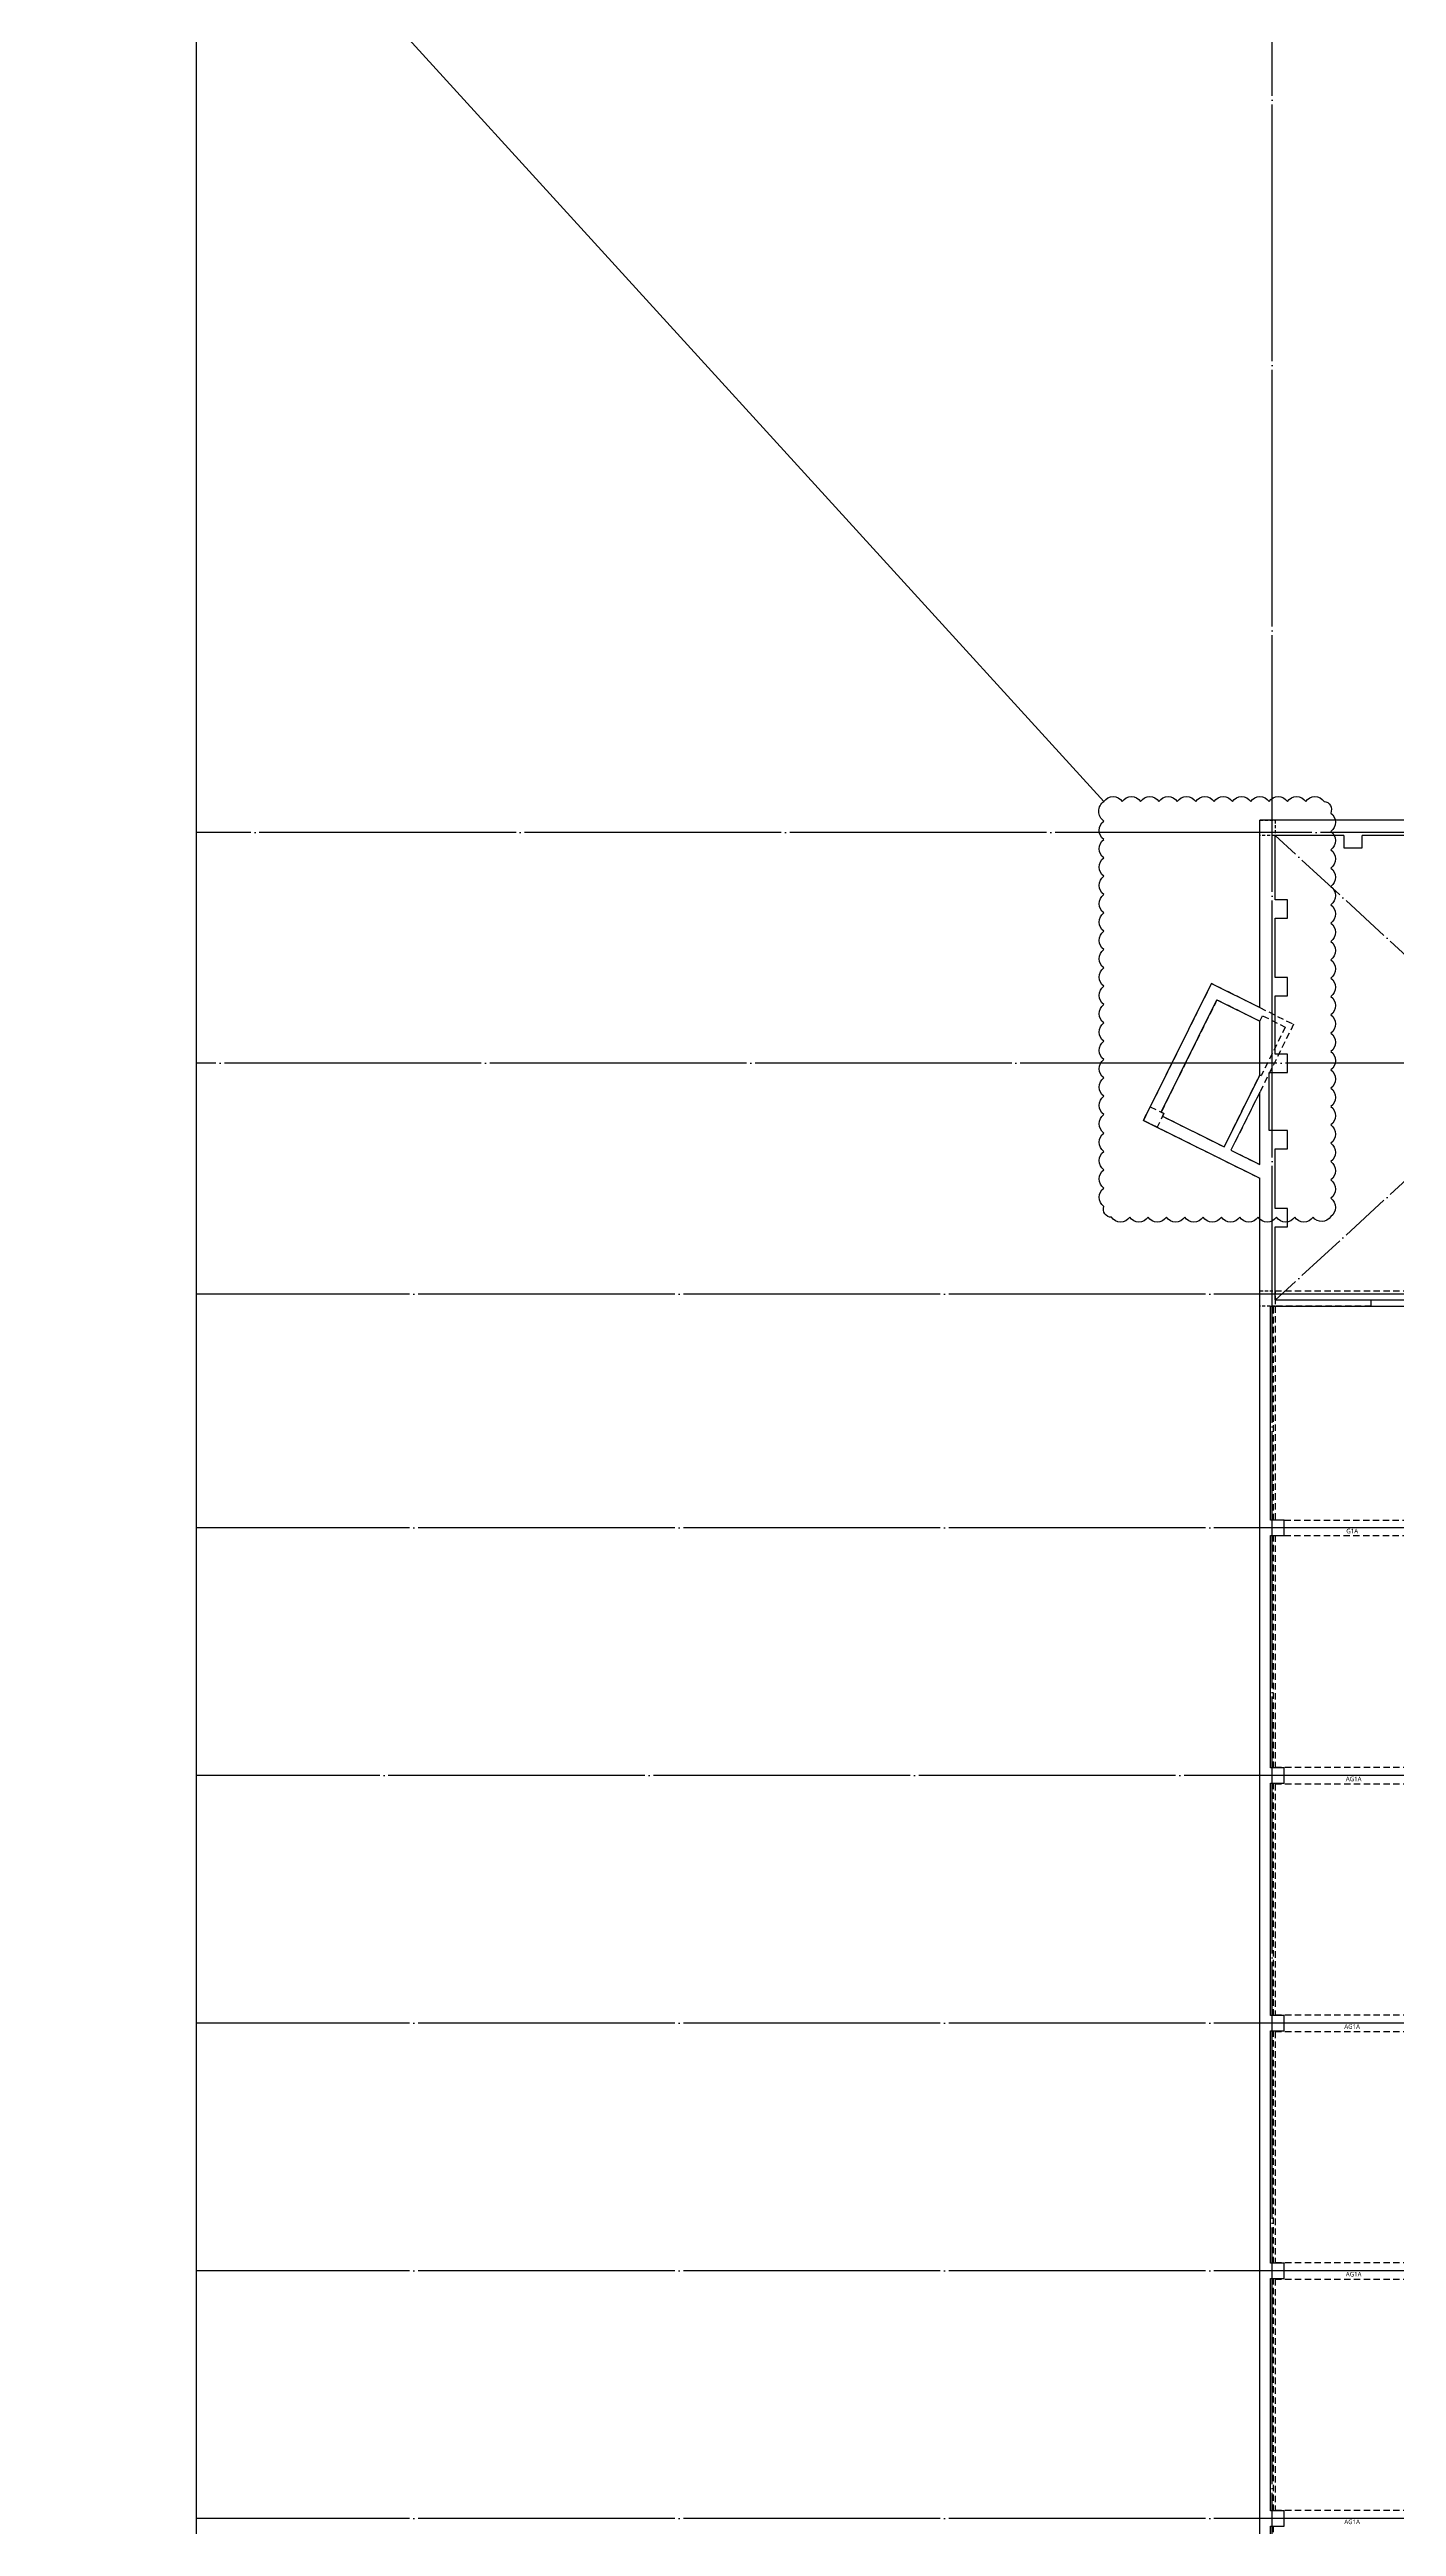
# Model space of a CAD drawing. Header units: millimetres. Extents: x 327808 to 2562540, y -728300 to 402793.
# Drawn here: x 1800244 to 1844320, y -585813 to -504792 of the extents above; entities that cross this region are included whole.
import ezdxf
from ezdxf.enums import TextEntityAlignment as Align
from ezdxf.xclip import XClip

# ---------------------------------------------------------------- set-up
doc = ezdxf.new("R2010")
doc.units = ezdxf.units.MM
doc.header["$LTSCALE"] = 140
doc.header["$XCLIPFRAME"] = 0
for name, pattern in [('XS-지하주차장$0$CEN', [62, 60, -1, 0, -1]), ('XS-지하주차장$0$DDOT', [14, 12, -1, 0, -1]), ('XS-지하주차장$0$HID', [2.3, 1.5, -0.8])]:
    doc.linetypes.add(name, pattern=pattern)
for name, color, linetype, plot in [('XS-지하주차장$0$220126', 20, 'Continuous', False), ('XS-지하주차장$0$DEF', 181, 'XS-지하주차장$0$HID', False), ('XS-지하주차장$0$DEFPOINT', 144, 'Continuous', False), ('XS-지하주차장$0$G-TEXT', 3, 'Continuous', False)]:
    doc.layers.add(name, color=color, linetype=linetype, plot=plot)
for name, color, linetype in [('XS-지하주차장$0$C3', 145, 'Continuous'), ('XS-지하주차장$0$CEN-P', 14, 'XS-지하주차장$0$CEN'), ('XS-지하주차장$0$COL', 2, 'Continuous'), ('XS-지하주차장$0$G', 4, 'XS-지하주차장$0$HID'), ('XS-지하주차장$0$OPEN', 9, 'XS-지하주차장$0$DDOT'), ('XS-지하주차장$0$W1', 2, 'Continuous'), ('XS-지하주차장$0$W1-H', 11, 'XS-지하주차장$0$HID'), ('XS-지하주차장$0$WG', 6, 'XS-지하주차장$0$HID')]:
    doc.layers.add(name, color=color, linetype=linetype)
doc.styles.add('XS-지하주차장$0$맑은 고딕', font='malgun.ttf')

# ---------------------------------------------------------------- blocks, each defined once
blk = doc.blocks.new('XS-지하주차장$0$B2-W')
at = {"layer": 'XS-지하주차장$0$W1-H'}
for p, q in [((42900, 129110), (-700, 129110)), ((-700, 122980), (-700, 129110)), ((2050, 128610), (-200, 128610)), ((-200, 126510), (-200, 128610)), ((2050, 128610), (2050, 128210)), ((2050, 128210), (2650, 128210)), ((4700, 128610), (2650, 128610)), ((2650, 128210), (2650, 128610)), ((200, 126510), (-200, 126510)), ((200, 125910), (200, 126510)), ((-200, 123960), (-200, 125910)), ((-200, 125910), (200, 125910)), ((200, 123960), (-200, 123960)), ((-200, 121460), (-200, 123360)), ((-200, 123360), (200, 123360)), ((200, 123360), (200, 123960)), ((-700, 120778), (-700, 122533)), ((-1869, 118424), (-700, 120778)), ((-400, 118960), (-400, 120860)), ((-400, 120860), (200, 120860)), ((200, 121460), (-200, 121460)), ((200, 120860), (200, 121460)), ((-700, 120216), (-1646, 118313)), ((-700, 117843), (-700, 120216)), ((-3840, 119515), (-3930, 119559)), ((-3884, 119425), (-3840, 119515)), ((200, 118960), (-400, 118960)), ((-200, 116410), (-200, 118360)), ((-200, 118360), (200, 118360)), ((200, 118360), (200, 118960)), ((-700, 59860), (-700, 117397)), ((200, 116410), (-200, 116410)), ((200, 115810), (200, 116410)), ((-200, 113410), (-200, 115810)), ((-200, 115810), (200, 115810)), ((-250, 106210), (-250, 113210)), ((2940, 113210), (-250, 113210)), ((2940, 113410), (-200, 113410)), ((2940, 113210), (2940, 113410)), ((100, 106210), (-250, 106210)), ((100, 105710), (100, 106210)), ((-250, 98110), (-250, 105710)), ((-250, 105710), (100, 105710)), ((100, 98110), (-250, 98110)), ((100, 97610), (100, 98110)), ((-250, 90010), (-250, 97610)), ((-250, 97610), (100, 97610)), ((100, 90010), (-250, 90010)), ((100, 89510), (100, 90010)), ((-250, 81910), (-250, 89510)), ((-250, 89510), (100, 89510)), ((100, 81910), (-250, 81910)), ((100, 81410), (100, 81910)), ((-250, 73810), (-250, 81410)), ((-250, 81410), (100, 81410)), ((100, 73810), (-250, 73810)), ((100, 73310), (100, 73810)), ((-250, 65710), (-250, 73310)), ((-250, 73310), (100, 73310))]:
    blk.add_line(p, q, dxfattribs=at)
for points in [[(-700, 122980), (-2286, 123767), (-4510, 119290), (-700, 117397)], [(-700, 122533), (-2105, 123231), (-3930, 119559)], [(-3884, 119425), (-1869, 118424)], [(-1646, 118313), (-700, 117843)]]:
    blk.add_lwpolyline(points, dxfattribs=at)
blk = doc.blocks.new('XS-지하주차장')
at = {"layer": 'XS-지하주차장$0$220126'}
blk.add_line((533709, 198916), (407926, 336835), dxfattribs=at)
blk.add_lwpolyline([(533709, 198916, -0.520567), (534309, 198916, -0.520567), (534909, 198916, -0.520567), (535509, 198916, -0.520567), (536109, 198916, -0.520567), (536709, 198916, -0.520567), (537309, 198916, -0.520567), (537909, 198916, -0.520567), (538509, 198916, -0.520567), (539109, 198916, -0.520567), (539709, 198916, -0.520567), (540309, 198916, -0.520567), (540909, 198916, -0.520567), (541127, 198534, -0.520567), (541127, 197934, -0.520567), (541127, 197334, -0.520567), (541127, 196734, -0.520567), (541127, 196134, -0.520567), (541127, 195534, -0.520567), (541127, 194934, -0.520567), (541127, 194334, -0.520567), (541127, 193734, -0.520567), (541127, 193134, -0.520567), (541127, 192534, -0.520567), (541127, 191934, -0.520567), (541127, 191334, -0.520567), (541127, 190734, -0.520567), (541127, 190134, -0.520567), (541127, 189534, -0.520567), (541127, 188934, -0.520567), (541127, 188334, -0.520567), (541127, 187734, -0.520567), (541127, 187134, -0.520567), (541127, 186534, -0.520567), (541127, 185934, -0.520567), (541127, 185334, -0.520567), (540551, 185310, -0.520567), (539951, 185310, -0.520567), (539351, 185310, -0.520567), (538751, 185310, -0.520567), (538151, 185310, -0.520567), (537551, 185310, -0.520567), (536951, 185310, -0.520567), (536351, 185310, -0.520567), (535751, 185310, -0.520567), (535151, 185310, -0.520567), (534551, 185310, -0.520567), (533951, 185310, -0.520567), (533709, 185668, -0.520567), (533709, 186268, -0.520567), (533709, 186868, -0.520567), (533709, 187468, -0.520567), (533709, 188068, -0.520567), (533709, 188668, -0.520567), (533709, 189268, -0.520567), (533709, 189868, -0.520567), (533709, 190468, -0.520567), (533709, 191068, -0.520567), (533709, 191668, -0.520567), (533709, 192268, -0.520567), (533709, 192868, -0.520567), (533709, 193468, -0.520567), (533709, 194068, -0.520567), (533709, 194668, -0.520567), (533709, 195268, -0.520567), (533709, 195868, -0.520567), (533709, 196468, -0.520567), (533709, 197068, -0.520567), (533709, 197668, -0.520567), (533709, 198268, -0.520567)], format="xyb", close=True, dxfattribs=at)
at = {"layer": 'XS-지하주차장$0$C3', "linetype": 'XS-지하주차장$0$HID', "ltscale": 0.5}
for points in [[(538810, 198300), (539310, 198300), (539310, 197800), (538810, 197800)], [(538810, 182900), (539310, 182900), (539310, 182400), (538810, 182400)]]:
    blk.add_lwpolyline(points, close=True, dxfattribs=at)
at = {"layer": 'XS-지하주차장$0$CEN-P'}
for p, q in [((539210, 48390), (539210, 243390)), ((583910, 197900), (504010, 197900)), ((582770, 190350), (504010, 190350)), ((727990, 182800), (504010, 182800)), ((727990, 175150), (504010, 175150)), ((553410, 167050), (504010, 167050)), ((727990, 158950), (504010, 158950)), ((727990, 150850), (504010, 150850)), ((727990, 142750), (504010, 142750))]:
    blk.add_line(p, q, dxfattribs=at)
at = {"layer": 'XS-지하주차장$0$COL'}
for p, q in [((582410, 198300), (538810, 198300)), ((538810, 192170), (538810, 198300)), ((541560, 197800), (539310, 197800)), ((539310, 195700), (539310, 197800)), ((541560, 197800), (541560, 197400)), ((544210, 197800), (542160, 197800)), ((542160, 197400), (542160, 197800)), ((541560, 197400), (542160, 197400)), ((539710, 195700), (539310, 195700)), ((539710, 195100), (539710, 195700)), ((539310, 193150), (539310, 195100)), ((539310, 195100), (539710, 195100)), ((539710, 193150), (539310, 193150)), ((539710, 192550), (539710, 193150)), ((539310, 190650), (539310, 192550)), ((539310, 192550), (539710, 192550)), ((538810, 189968), (538810, 191723)), ((539710, 190650), (539310, 190650)), ((539710, 190050), (539710, 190650)), ((539110, 188150), (539110, 190050)), ((539110, 190050), (539710, 190050)), ((538810, 187033), (538810, 189406)), ((539710, 188150), (539110, 188150)), ((539710, 187550), (539710, 188150)), ((539310, 185600), (539310, 187550)), ((539310, 187550), (539710, 187550)), ((538810, 117430), (538810, 186587)), ((539710, 185600), (539310, 185600)), ((539710, 185000), (539710, 185600)), ((539310, 182600), (539310, 185000)), ((539310, 185000), (539710, 185000)), ((539160, 175400), (539160, 182400)), ((539160, 182400), (591110, 182400)), ((544260, 182600), (539310, 182600)), ((539610, 175400), (539160, 175400)), ((539610, 174900), (539610, 175400)), ((539160, 167300), (539160, 174900)), ((539160, 174900), (539610, 174900)), ((539610, 167300), (539160, 167300)), ((539610, 166800), (539610, 167300)), ((539160, 159200), (539160, 166800)), ((539160, 166800), (539610, 166800)), ((539610, 159200), (539160, 159200)), ((539610, 158700), (539610, 159200)), ((539160, 151100), (539160, 158700)), ((539160, 158700), (539610, 158700)), ((539610, 151100), (539160, 151100)), ((539610, 150600), (539610, 151100)), ((539160, 143000), (539160, 150600)), ((539160, 150600), (539610, 150600)), ((539610, 143000), (539160, 143000)), ((539610, 142500), (539610, 143000)), ((539160, 134900), (539160, 142500)), ((539160, 142500), (539610, 142500))]:
    blk.add_line(p, q, dxfattribs=at)
at = {"layer": 'XS-지하주차장$0$DEF', "linetype": 'XS-지하주차장$0$HID'}
for p, q in [((538810, 192170), (539911, 191623)), ((538810, 191723), (538899, 191902)), ((539911, 191623), (538810, 189406)), ((539643, 191532), (538855, 189946)), ((538899, 191902), (539643, 191532)), ((538810, 189968), (538855, 189946))]:
    blk.add_line(p, q, dxfattribs=at)
at = {"layer": 'XS-지하주차장$0$DEFPOINT'}
blk.add_lwpolyline([(504010, 48390), (504010, 243390), (727990, 243390), (727990, 48390)], close=True, dxfattribs=at)
at = {"layer": 'XS-지하주차장$0$DEFPOINT', "linetype": 'XS-지하주차장$0$HID'}
blk.add_lwpolyline([(535670, 188705), (535448, 188257), (535000, 188480), (535222, 188927)], close=True, dxfattribs=at)
at = {"layer": 'XS-지하주차장$0$G'}
for p, q in [((539610, 175400), (544110, 175400)), ((539610, 174900), (544110, 174900)), ((539310, 167325), (544310, 167325)), ((539310, 166775), (544310, 166775)), ((539310, 159225), (544110, 159225)), ((539310, 158675), (544110, 158675)), ((539310, 151125), (544310, 151125)), ((539310, 150575), (544310, 150575)), ((539310, 143025), (544310, 143025))]:
    blk.add_line(p, q, dxfattribs=at)
at = {"layer": 'XS-지하주차장$0$OPEN'}
for p, q in [((555860, 197800), (539310, 182600)), ((555860, 182600), (539310, 197800))]:
    blk.add_line(p, q, dxfattribs=at)
at = {"layer": 'XS-지하주차장$0$W1'}
for p, q in [((535000, 188480), (537224, 192957)), ((537224, 192957), (538810, 192170)), ((535580, 188749), (537405, 192421)), ((537405, 192421), (538810, 191723)), ((538810, 189968), (537641, 187614)), ((538810, 189406), (537864, 187503)), ((535000, 188480), (538810, 186587)), ((535626, 188615), (537641, 187614)), ((537864, 187503), (538810, 187033))]:
    blk.add_line(p, q, dxfattribs=at)
blk.add_lwpolyline([(535580, 188749), (535670, 188705), (535626, 188615)], dxfattribs=at)
at = {"layer": 'XS-지하주차장$0$WG'}
for p, q in [((539310, 182900), (544260, 182900)), ((539310, 182400), (539310, 175400)), ((539310, 174900), (539310, 167325)), ((539310, 166775), (539310, 159225)), ((539310, 158675), (539310, 151125)), ((539310, 150575), (539310, 143025))]:
    blk.add_line(p, q, dxfattribs=at)
at = {"layer": 'XS-지하주차장$0$W1-H'}
blk.add_blockref('XS-지하주차장$0$B2-W', (539510, 69190), dxfattribs=at)
at = {"layer": 'XS-지하주차장$0$G-TEXT', "color": 3, "linetype": 'XS-지하주차장$0$HID', "style": 'XS-지하주차장$0$맑은 고딕'}
for s, p in [('G1A', (541831, 175048)), ('AG1A', (541879, 166939)), ('AG1A', (541829, 158839)), ('AG1A', (541879, 150739)), ('AG1A', (541829, 142639))]:
    blk.add_text(s, height=150, dxfattribs=at).set_placement(p, align=Align.MIDDLE_CENTER)

msp = doc.modelspace()

# ---------------------------------------------------------------- block references
ref = msp.add_blockref('XS-지하주차장', (1301040, -728300))
XClip(ref).set_block_clipping_path([(0, -0.0000000001), (1261500, 297000)])

doc.saveas('drawing.dxf')
